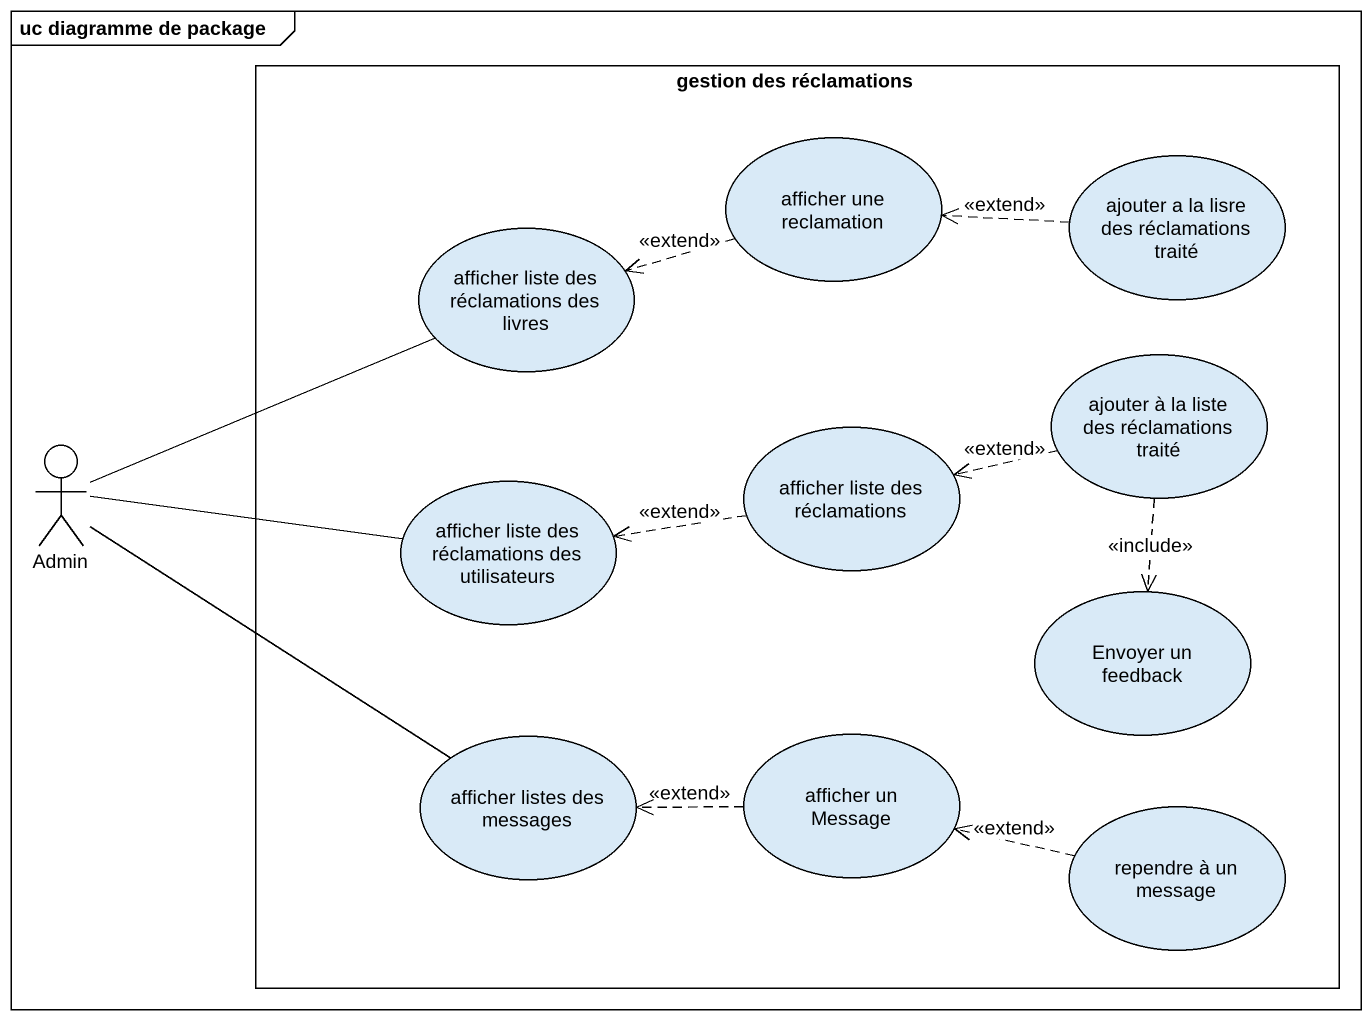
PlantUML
@startuml
mainframe uc diagramme de package
rectangle "gestion des réclamations" as gestion_des_réclamations {
  usecase "afficher une reclamation" as afficher_une_reclamation
  usecase "ajouter a la lisre des réclamations traité" as ajouter_a_la_lisre_des
  usecase "afficher liste des réclamations des livres" as afficher_liste_des
  usecase "ajouter à la liste des réclamations traité" as ajouter_à_la_liste_des
  usecase "afficher liste des réclamations" as afficher_liste_des_2
  usecase "afficher liste des réclamations des utilisateurs" as afficher_liste_des_3
  usecase "Envoyer un feedback" as Envoyer_un_feedback
  usecase "afficher listes des messages" as afficher_listes_des_messages
  usecase "afficher un Message" as afficher_un_Message
  usecase "rependre à un message" as rependre_à_un_message
}
actor Admin
afficher_une_reclamation .left.> afficher_liste_des : <<extend>>
ajouter_a_la_lisre_des .left.> afficher_une_reclamation : <<extend>>
ajouter_à_la_liste_des .left.> afficher_liste_des_2 : <<extend>>
ajouter_à_la_liste_des ..> Envoyer_un_feedback : <<include>>
afficher_liste_des_2 .left.> afficher_liste_des_3 : <<extend>>
Admin -right- afficher_liste_des
Admin -right- afficher_liste_des_3
Admin -- afficher_listes_des_messages
afficher_un_Message .left.> afficher_listes_des_messages : <<extend>>
rependre_à_un_message .left.> afficher_un_Message : <<extend>>
@enduml
